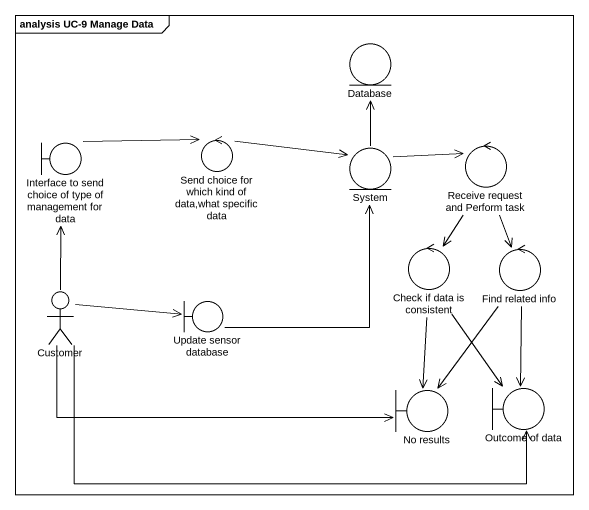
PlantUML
@startuml
mainframe analysis UC-9 Manage Data
entity "Database" as Database_
boundary "Interface to send choice of type of management for data" as Interface_to_send_choice_of
control "Send choice for which kind of data,what specific data" as Send_choice_for_which_kind
entity System
control "Receive request and Perform task" as Receive_request_and_Perform
control "Check if data is consistent" as Check_if_data_is_consistent
control "Find related info" as Find_related_info
actor Customer
boundary "Update sensor database" as Update_sensor_database
boundary "Outcome of data" as Outcome_of_data
boundary "No results" as No_results
Interface_to_send_choice_of -right-> Send_choice_for_which_kind
Send_choice_for_which_kind -right-> System
System -up-> Database_
System -right-> Receive_request_and_Perform
Receive_request_and_Perform --> Check_if_data_is_consistent
Receive_request_and_Perform --> Find_related_info
Check_if_data_is_consistent --> Outcome_of_data
Check_if_data_is_consistent --> No_results
Find_related_info --> Outcome_of_data
Find_related_info --> No_results
Customer -up-> Interface_to_send_choice_of
Customer -right-> Update_sensor_database
Customer -right-> Outcome_of_data
Customer -right-> No_results
Update_sensor_database -up-> System
@enduml
